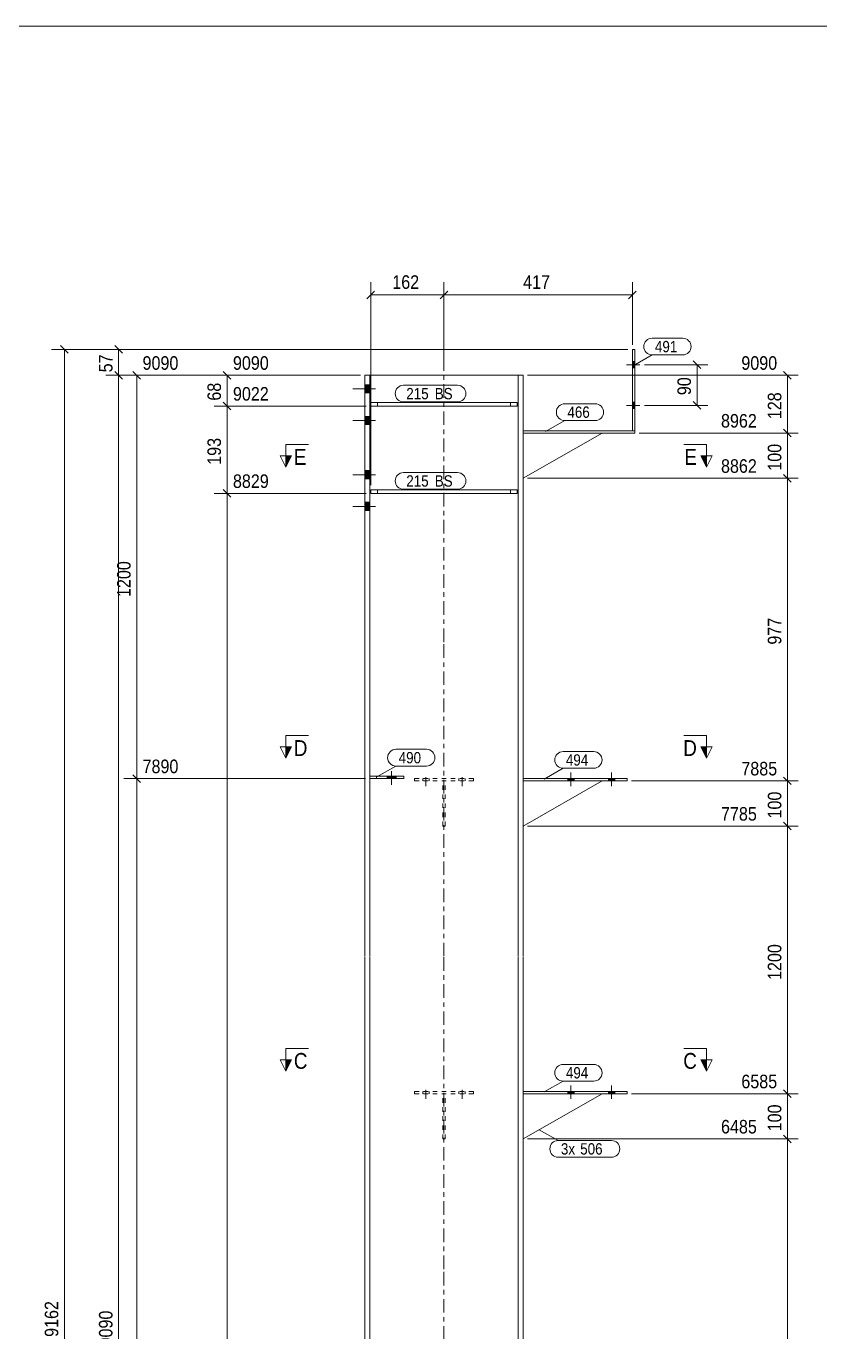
# Model space of a CAD drawing. Header units: millimetres. Extents: x 2 to 825, y 1 to 579.
# Drawn here: x 272.9 to 448.6, y 290.2 to 579 of the extents above; entities that cross this region are included whole.
import ezdxf

# ---------------------------------------------------------------- set-up
doc = ezdxf.new("R2010")
doc.units = ezdxf.units.MM
for name, pattern in [('XKITLINE00', [0]), ('XKITLINE01', [4, 1, -1, 1, -1]), ('XKITLINE02', [4, 2, -2]), ('XKITLINE03', [6, 3, -1, 1, -1])]:
    doc.linetypes.add(name, pattern=pattern)
for name, color, linetype, lineweight in [('Bolt', 3, 'Continuous', 0), ('Dimensions', 7, 'Continuous', 0), ('DrawingSheet', 5, 'Continuous', 0), ('Part', 2, 'Continuous', 0), ('PartMark', 7, 'Continuous', 0), ('Section', 6, 'Continuous', 0)]:
    doc.layers.add(name, color=color, linetype=linetype, lineweight=lineweight)
doc.styles.add('ARIAL', font='ARIAL.TTF')

# ---------------------------------------------------------------- blocks, each defined once
blk = doc.blocks.new('*A7')
at = {"layer": 'Bolt'}
for points in [[(349, 497.9), (347.9, 497.9), (347.9, 499.7), (349, 499.7)], [(349, 497.9), (347.9, 497.9), (347.9, 499.7), (349, 499.7)], [(349, 490.9), (347.9, 490.9), (347.9, 492.7), (349, 492.7)], [(349, 490.9), (347.9, 490.9), (347.9, 492.7), (349, 492.7)], [(349, 478.9), (347.9, 478.9), (347.9, 480.7), (349, 480.7)], [(349, 478.9), (347.9, 478.9), (347.9, 480.7), (349, 480.7)], [(349, 471.9), (347.9, 471.9), (347.9, 473.7), (349, 473.7)], [(349, 471.9), (347.9, 471.9), (347.9, 473.7), (349, 473.7)]]:
    blk.add_hatch(color=3, dxfattribs=at).paths.add_polyline_path(points, flags=17)
at = {"layer": 'Bolt', "color": 3, "linetype": 'XKITLINE00', "lineweight": 0}
for p, q in [((349, 499.7), (347.9, 499.7)), ((349, 499.7), (347.9, 499.7)), ((350.25, 498.8), (345.25, 498.8)), ((350.25, 498.8), (345.25, 498.8)), ((349, 497.9), (347.9, 497.9)), ((349, 497.9), (347.9, 497.9)), ((350.25, 491.8), (345.25, 491.8)), ((350.25, 491.8), (345.25, 491.8)), ((349, 492.7), (347.9, 492.7)), ((349, 492.7), (347.9, 492.7)), ((349, 490.9), (347.9, 490.9)), ((349, 490.9), (347.9, 490.9)), ((350.25, 479.8), (345.25, 479.8)), ((350.25, 479.8), (345.25, 479.8)), ((349, 480.7), (347.9, 480.7)), ((349, 480.7), (347.9, 480.7)), ((349, 478.9), (347.9, 478.9)), ((349, 478.9), (347.9, 478.9)), ((349, 473.7), (347.9, 473.7)), ((349, 473.7), (347.9, 473.7)), ((350.25, 472.8), (345.25, 472.8)), ((350.25, 472.8), (345.25, 472.8)), ((349, 471.9), (347.9, 471.9)), ((349, 471.9), (347.9, 471.9))]:
    blk.add_line(p, q, dxfattribs=at)
blk = doc.blocks.new('*A8')
at = {"layer": 'Bolt', "color": 3, "linetype": 'XKITLINE02', "lineweight": 0}
for p, q in [((361.4, 410.94), (361.4, 413.94)), ((361.4, 410.94), (361.4, 413.94)), ((369.4, 410.94), (369.4, 413.94)), ((369.4, 410.94), (369.4, 413.94)), ((360.7, 412.1), (360.7, 412.6)), ((360.7, 412.1), (360.7, 412.6)), ((362.1, 412.1), (362.1, 412.6)), ((362.1, 412.1), (362.1, 412.6)), ((368.7, 412.1), (368.7, 412.6)), ((368.7, 412.1), (368.7, 412.6)), ((370.1, 412.1), (370.1, 412.6)), ((370.1, 412.1), (370.1, 412.6))]:
    blk.add_line(p, q, dxfattribs=at)
blk = doc.blocks.new('*A9')
at = {"layer": 'Bolt', "color": 3, "linetype": 'XKITLINE02', "lineweight": 0}
for p, q in [((361.4, 341.76), (361.4, 344.76)), ((361.4, 341.76), (361.4, 344.76)), ((369.4, 341.76), (369.4, 344.76)), ((369.4, 341.76), (369.4, 344.76)), ((360.7, 342.92), (360.7, 343.42)), ((360.7, 342.92), (360.7, 343.42)), ((362.1, 342.92), (362.1, 343.42)), ((362.1, 342.92), (362.1, 343.42)), ((368.7, 342.92), (368.7, 343.42)), ((368.7, 342.92), (368.7, 343.42)), ((370.1, 342.92), (370.1, 343.42)), ((370.1, 342.92), (370.1, 343.42))]:
    blk.add_line(p, q, dxfattribs=at)
blk = doc.blocks.new('*A12')
at = {"layer": 'Bolt'}
for points in [[(407.1, 504.82), (407.6, 504.82), (407.6, 503.42), (407.1, 503.42)], [(407.1, 504.82), (407.6, 504.82), (407.6, 503.42), (407.1, 503.42)], [(407.1, 495.82), (407.6, 495.82), (407.6, 494.42), (407.1, 494.42)], [(407.1, 495.82), (407.6, 495.82), (407.6, 494.42), (407.1, 494.42)]]:
    blk.add_hatch(color=3, dxfattribs=at).paths.add_polyline_path(points, flags=17)
at = {"layer": 'Bolt', "color": 3, "linetype": 'XKITLINE00', "lineweight": 0}
for p, q in [((405.76, 504.12), (408.76, 504.12)), ((405.76, 504.12), (408.76, 504.12)), ((407.1, 504.82), (407.6, 504.82)), ((407.1, 504.82), (407.6, 504.82)), ((407.1, 503.42), (407.6, 503.42)), ((407.1, 503.42), (407.6, 503.42)), ((405.76, 495.12), (408.76, 495.12)), ((405.76, 495.12), (408.76, 495.12)), ((407.1, 495.82), (407.6, 495.82)), ((407.1, 495.82), (407.6, 495.82)), ((407.1, 494.42), (407.6, 494.42)), ((407.1, 494.42), (407.6, 494.42))]:
    blk.add_line(p, q, dxfattribs=at)
blk = doc.blocks.new('*A13')
at = {"layer": 'Bolt'}
blk.add_hatch(color=3, dxfattribs=at).paths.add_polyline_path([(352.82, 412.6), (352.82, 413.1), (354.78, 413.1), (354.78, 412.6)], flags=17)
at = {"layer": 'Bolt', "color": 3, "linetype": 'XKITLINE00', "lineweight": 0}
for p, q in [((352.82, 412.6), (352.82, 413.1)), ((353.8, 411.25), (353.8, 414.25)), ((354.78, 412.6), (354.78, 413.1))]:
    blk.add_line(p, q, dxfattribs=at)
blk = doc.blocks.new('*A14')
at = {"layer": 'Bolt'}
for points in [[(394.2, 412.6), (394.2, 412.1), (392.8, 412.1), (392.8, 412.6)], [(394.2, 412.6), (394.2, 412.1), (392.8, 412.1), (392.8, 412.6)], [(403.2, 412.6), (403.2, 412.1), (401.8, 412.1), (401.8, 412.6)], [(403.2, 412.6), (403.2, 412.1), (401.8, 412.1), (401.8, 412.6)]]:
    blk.add_hatch(color=3, dxfattribs=at).paths.add_polyline_path(points, flags=17)
at = {"layer": 'Bolt', "color": 3, "linetype": 'XKITLINE00', "lineweight": 0}
for p, q in [((393.5, 410.94), (393.5, 413.94)), ((393.5, 410.94), (393.5, 413.94)), ((402.5, 410.94), (402.5, 413.94)), ((402.5, 410.94), (402.5, 413.94)), ((392.8, 412.1), (392.8, 412.6)), ((392.8, 412.1), (392.8, 412.6)), ((394.2, 412.1), (394.2, 412.6)), ((394.2, 412.1), (394.2, 412.6)), ((401.8, 412.1), (401.8, 412.6)), ((401.8, 412.1), (401.8, 412.6)), ((403.2, 412.1), (403.2, 412.6)), ((403.2, 412.1), (403.2, 412.6))]:
    blk.add_line(p, q, dxfattribs=at)
blk = doc.blocks.new('*A15')
at = {"layer": 'Bolt'}
for points in [[(394.2, 343.42), (394.2, 342.92), (392.8, 342.92), (392.8, 343.42)], [(394.2, 343.42), (394.2, 342.92), (392.8, 342.92), (392.8, 343.42)], [(403.2, 343.42), (403.2, 342.92), (401.8, 342.92), (401.8, 343.42)], [(403.2, 343.42), (403.2, 342.92), (401.8, 342.92), (401.8, 343.42)]]:
    blk.add_hatch(color=3, dxfattribs=at).paths.add_polyline_path(points, flags=17)
at = {"layer": 'Bolt', "color": 3, "linetype": 'XKITLINE00', "lineweight": 0}
for p, q in [((393.5, 341.76), (393.5, 344.76)), ((393.5, 341.76), (393.5, 344.76)), ((402.5, 341.76), (402.5, 344.76)), ((402.5, 341.76), (402.5, 344.76)), ((392.8, 342.92), (392.8, 343.42)), ((392.8, 342.92), (392.8, 343.42)), ((394.2, 342.92), (394.2, 343.42)), ((394.2, 342.92), (394.2, 343.42)), ((401.8, 342.92), (401.8, 343.42)), ((401.8, 342.92), (401.8, 343.42)), ((403.2, 342.92), (403.2, 343.42)), ((403.2, 342.92), (403.2, 343.42))]:
    blk.add_line(p, q, dxfattribs=at)
blk = doc.blocks.new('*A18')
at = {"layer": 'Part', "color": 7, "linetype": 'XKITLINE03', "lineweight": 0}
for p, q in [((365.4, 442.8), (365.4, 511.8)), ((365.4, 373.3), (365.4, 442.7)), ((365.4, 304.12), (365.4, 373.2)), ((365.4, 180.51), (365.4, 304.02))]:
    blk.add_line(p, q, dxfattribs=at)
at = {"layer": 'Part', "color": 2, "linetype": 'XKITLINE00', "lineweight": 0}
for p, q in [((347.9, 501.8), (347.9, 442.8)), ((382.9, 501.8), (347.9, 501.8)), ((349, 501.8), (349, 442.8)), ((381.8, 501.8), (381.8, 442.8)), ((382.9, 442.8), (382.9, 501.8)), ((347.9, 442.7), (347.9, 373.3)), ((349, 442.7), (349, 373.3)), ((381.8, 442.7), (381.8, 373.3)), ((382.9, 373.3), (382.9, 442.7)), ((347.9, 373.2), (347.9, 304.12)), ((349, 373.2), (349, 304.12)), ((381.8, 373.2), (381.8, 304.12)), ((382.9, 304.12), (382.9, 373.2)), ((347.9, 304.02), (347.9, 180.51)), ((349, 304.02), (349, 180.51)), ((381.8, 304.02), (381.8, 180.51)), ((382.9, 180.51), (382.9, 304.02))]:
    blk.add_line(p, q, dxfattribs=at)
blk = doc.blocks.new('*A19')
at = {"layer": 'Part', "color": 7, "linetype": 'XKITLINE01', "lineweight": 0}
for p, q in [((365.65, 412.1), (365.15, 412.1)), ((365.15, 402.1), (365.15, 412.1)), ((365.15, 412.1), (365.65, 412.1)), ((365.65, 402.1), (365.65, 412.1)), ((365.65, 402.1), (365.15, 402.1))]:
    blk.add_line(p, q, dxfattribs=at)
blk = doc.blocks.new('*A20')
at = {"layer": 'Part', "color": 7, "linetype": 'XKITLINE01', "lineweight": 0}
for p, q in [((371.9, 412.6), (358.9, 412.6)), ((358.9, 412.1), (358.9, 412.6)), ((371.9, 412.1), (358.9, 412.1)), ((371.9, 412.1), (371.9, 412.6))]:
    blk.add_line(p, q, dxfattribs=at)
blk = doc.blocks.new('*A21')
at = {"layer": 'Part', "color": 7, "linetype": 'XKITLINE01', "lineweight": 0}
for p, q in [((365.65, 342.92), (365.15, 342.92)), ((365.15, 332.92), (365.15, 342.92)), ((365.15, 342.92), (365.65, 342.92)), ((365.65, 332.92), (365.65, 342.92)), ((365.65, 332.92), (365.15, 332.92))]:
    blk.add_line(p, q, dxfattribs=at)
blk = doc.blocks.new('*A22')
at = {"layer": 'Part', "color": 7, "linetype": 'XKITLINE01', "lineweight": 0}
for p, q in [((371.9, 343.42), (358.9, 343.42)), ((358.9, 342.92), (358.9, 343.42)), ((371.9, 342.92), (358.9, 342.92)), ((371.9, 342.92), (371.9, 343.42))]:
    blk.add_line(p, q, dxfattribs=at)
blk = doc.blocks.new('*A27')
at = {"layer": 'Part', "color": 2, "linetype": 'XKITLINE00', "lineweight": 0}
blk.add_line((382.9, 479.02), (400.4, 489.02), dxfattribs=at)
at = {"layer": 'Part', "color": 7, "linetype": 'XKITLINE01', "lineweight": 0}
for p, q in [((382.9, 489.02), (382.9, 479.02)), ((400.4, 489.02), (382.9, 489.02))]:
    blk.add_line(p, q, dxfattribs=at)
blk = doc.blocks.new('*A28')
at = {"layer": 'Part', "color": 2, "linetype": 'XKITLINE00', "lineweight": 0}
for p, q in [((407.6, 489.52), (382.9, 489.52)), ((382.9, 489.02), (407.6, 489.02)), ((407.6, 489.02), (407.6, 489.52))]:
    blk.add_line(p, q, dxfattribs=at)
at = {"layer": 'Part', "color": 7, "linetype": 'XKITLINE01', "lineweight": 0}
blk.add_line((382.9, 489.52), (382.9, 489.02), dxfattribs=at)
blk = doc.blocks.new('*A29')
at = {"layer": 'Part', "color": 2, "linetype": 'XKITLINE00', "lineweight": 0}
for p, q in [((407.6, 507.52), (407.1, 507.52)), ((407.1, 507.52), (407.1, 489.52)), ((407.6, 489.52), (407.6, 507.52)), ((407.1, 489.52), (407.6, 489.52))]:
    blk.add_line(p, q, dxfattribs=at)
blk = doc.blocks.new('*A30')
at = {"layer": 'Part', "color": 2, "linetype": 'XKITLINE00', "lineweight": 0}
blk.add_line((382.9, 332.92), (400.4, 342.92), dxfattribs=at)
at = {"layer": 'Part', "color": 7, "linetype": 'XKITLINE01', "lineweight": 0}
for p, q in [((382.9, 342.92), (382.9, 332.92)), ((400.4, 342.92), (382.9, 342.92))]:
    blk.add_line(p, q, dxfattribs=at)
blk = doc.blocks.new('*A31')
at = {"layer": 'Part', "color": 2, "linetype": 'XKITLINE00', "lineweight": 0}
for p, q in [((349, 413.1), (356.5, 413.1)), ((356.5, 413.1), (356.5, 412.6)), ((356.5, 412.6), (349, 412.6))]:
    blk.add_line(p, q, dxfattribs=at)
at = {"layer": 'Part', "color": 7, "linetype": 'XKITLINE01', "lineweight": 0}
for p, q in [((349, 412.6), (349, 413.1)), ((350.5, 412.6), (350.5, 413.1))]:
    blk.add_line(p, q, dxfattribs=at)
blk = doc.blocks.new('*A32')
at = {"layer": 'Part', "color": 2, "linetype": 'XKITLINE00', "lineweight": 0}
blk.add_line((382.9, 402.1), (400.4, 412.1), dxfattribs=at)
at = {"layer": 'Part', "color": 7, "linetype": 'XKITLINE01', "lineweight": 0}
for p, q in [((382.9, 412.1), (382.9, 402.1)), ((400.4, 412.1), (382.9, 412.1))]:
    blk.add_line(p, q, dxfattribs=at)
blk = doc.blocks.new('*A33')
at = {"layer": 'Part', "color": 2, "linetype": 'XKITLINE00', "lineweight": 0}
for p, q in [((405.9, 412.6), (382.9, 412.6)), ((382.9, 412.1), (405.9, 412.1)), ((405.9, 412.1), (405.9, 412.6))]:
    blk.add_line(p, q, dxfattribs=at)
at = {"layer": 'Part', "color": 7, "linetype": 'XKITLINE01', "lineweight": 0}
blk.add_line((382.9, 412.6), (382.9, 412.1), dxfattribs=at)
blk = doc.blocks.new('*A34')
at = {"layer": 'Part', "color": 2, "linetype": 'XKITLINE00', "lineweight": 0}
for p, q in [((405.9, 343.42), (382.9, 343.42)), ((382.9, 342.92), (405.9, 342.92)), ((405.9, 342.92), (405.9, 343.42))]:
    blk.add_line(p, q, dxfattribs=at)
at = {"layer": 'Part', "color": 7, "linetype": 'XKITLINE01', "lineweight": 0}
blk.add_line((382.9, 343.42), (382.9, 342.92), dxfattribs=at)
blk = doc.blocks.new('*A35')
at = {"layer": 'Part', "color": 2, "linetype": 'XKITLINE00', "lineweight": 0}
for p, q in [((349.2, 475.67), (349.2, 476.47)), ((349.2, 476.47), (381.6, 476.47)), ((381.6, 476.47), (381.6, 475.67)), ((381.6, 475.67), (349.2, 475.67))]:
    blk.add_line(p, q, dxfattribs=at)
at = {"layer": 'Part', "color": 7, "linetype": 'XKITLINE01', "lineweight": 0}
for p, q in [((350.7, 475.67), (350.7, 476.47)), ((380.1, 475.67), (380.1, 476.47))]:
    blk.add_line(p, q, dxfattribs=at)
blk = doc.blocks.new('*A36')
at = {"layer": 'Part', "color": 2, "linetype": 'XKITLINE00', "lineweight": 0}
for p, q in [((349.2, 494.98), (349.2, 495.78)), ((349.2, 495.78), (381.6, 495.78)), ((381.6, 494.98), (349.2, 494.98)), ((381.6, 495.78), (381.6, 494.98))]:
    blk.add_line(p, q, dxfattribs=at)
at = {"layer": 'Part', "color": 7, "linetype": 'XKITLINE01', "lineweight": 0}
for p, q in [((350.7, 494.98), (350.7, 495.78)), ((380.1, 494.98), (380.1, 495.78))]:
    blk.add_line(p, q, dxfattribs=at)
blk = doc.blocks.new('*A37')
at = {"layer": 'Part', "color": 7, "linetype": 'XKITLINE01', "lineweight": 0}
for p, q in [((381.6, 476.47), (349.2, 476.47)), ((349.2, 475.67), (349.2, 476.47)), ((350.7, 475.67), (350.7, 476.47)), ((380.1, 475.67), (380.1, 476.47)), ((381.6, 475.67), (381.6, 476.47)), ((349.2, 475.67), (381.6, 475.67))]:
    blk.add_line(p, q, dxfattribs=at)
blk = doc.blocks.new('*A38')
at = {"layer": 'Part', "color": 7, "linetype": 'XKITLINE01', "lineweight": 0}
for p, q in [((381.6, 495.78), (349.2, 495.78)), ((349.2, 494.98), (349.2, 495.78)), ((349.2, 494.98), (381.6, 494.98)), ((350.7, 494.98), (350.7, 495.78)), ((380.1, 494.98), (380.1, 495.78)), ((381.6, 494.98), (381.6, 495.78))]:
    blk.add_line(p, q, dxfattribs=at)
blk = doc.blocks.new('*A106')
at = {"layer": 'DrawingSheet', "color": 5, "linetype": 'XKITLINE00', "lineweight": 0}
blk.add_line((825, 579), (5, 579), dxfattribs=at)
blk = doc.blocks.new('*A114')
at = {"layer": 'Dimensions', "color": 7, "linetype": 'XKITLINE00', "lineweight": 0}
for p, q in [((280.55, 508.37), (282.25, 506.67)), ((406.1, 507.52), (278.55, 507.52)), ((281.4, 79.63), (281.4, 507.52))]:
    blk.add_line(p, q, dxfattribs=at)
at = {"layer": 'Dimensions', "color": 3}
blk.add_point((281.4, 507.52), dxfattribs=at)
at = {"layer": 'Dimensions', "color": 3, "style": 'ARIAL', "width": 0.85}
blk.add_text('9162', height=3, rotation=90.0002, dxfattribs=at).set_placement((280.05, 289.13))
blk = doc.blocks.new('*A118')
at = {"layer": 'PartMark', "color": 7, "linetype": 'XKITLINE00', "lineweight": 0}
for p, q in [((411.47, 509.98), (418.23, 509.98)), ((407.23, 503.89), (411.47, 506.28)), ((411.47, 506.28), (418.23, 506.28))]:
    blk.add_line(p, q, dxfattribs=at)
for centre, start, end in [((411.47, 508.13), 90, 270), ((418.23, 508.13), 270, 90)]:
    blk.add_arc(centre, 1.85, start, end, dxfattribs=at)
at = {"layer": 'PartMark', "color": 3, "style": 'ARIAL', "width": 0.85}
blk.add_text('491', height=2.5, dxfattribs=at).set_placement((412.07, 506.88))
blk = doc.blocks.new('*A119')
at = {"layer": 'PartMark', "color": 7, "linetype": 'XKITLINE00', "lineweight": 0}
for p, q in [((392.11, 495.48), (398.87, 495.48)), ((387.87, 489.39), (392.11, 491.78)), ((392.11, 491.78), (398.87, 491.78))]:
    blk.add_line(p, q, dxfattribs=at)
for centre, start, end in [((392.11, 493.63), 90, 270), ((398.87, 493.63), 270, 90)]:
    blk.add_arc(centre, 1.85, start, end, dxfattribs=at)
at = {"layer": 'PartMark', "color": 3, "style": 'ARIAL', "width": 0.85}
blk.add_text('466', height=2.5, dxfattribs=at).set_placement((392.71, 492.38))
blk = doc.blocks.new('*A121')
at = {"layer": 'PartMark', "color": 7, "linetype": 'XKITLINE00', "lineweight": 0}
for p, q in [((386.43, 334.95), (390.67, 332.56)), ((390.67, 332.56), (402.46, 332.56)), ((390.67, 328.86), (402.46, 328.86))]:
    blk.add_line(p, q, dxfattribs=at)
for centre, start, end in [((390.67, 330.71), 90, 270), ((402.46, 330.71), 270, 90)]:
    blk.add_arc(centre, 1.85, start, end, dxfattribs=at)
at = {"layer": 'PartMark', "color": 3, "style": 'ARIAL', "width": 0.85}
for s, p in [('3x', (391.27, 329.46)), ('506', (395.54, 329.46))]:
    blk.add_text(s, height=2.5, dxfattribs=at).set_placement(p)
blk = doc.blocks.new('*A124')
at = {"layer": 'PartMark', "color": 7, "linetype": 'XKITLINE00', "lineweight": 0}
for p, q in [((356.45, 499.58), (368.41, 499.58)), ((356.45, 495.88), (368.41, 495.88))]:
    blk.add_line(p, q, dxfattribs=at)
for centre, start, end in [((356.45, 497.73), 90, 270), ((368.41, 497.73), 270, 90)]:
    blk.add_arc(centre, 1.85, start, end, dxfattribs=at)
at = {"layer": 'PartMark', "color": 3, "style": 'ARIAL', "width": 0.85}
for s, p in [('215', (357.05, 496.48)), ('BS', (363.36, 496.48))]:
    blk.add_text(s, height=2.5, dxfattribs=at).set_placement(p)
blk = doc.blocks.new('*A125')
at = {"layer": 'PartMark', "color": 7, "linetype": 'XKITLINE00', "lineweight": 0}
for p, q in [((356.45, 480.27), (368.41, 480.27)), ((356.45, 476.57), (368.41, 476.57))]:
    blk.add_line(p, q, dxfattribs=at)
for centre, start, end in [((356.45, 478.42), 90, 270), ((368.41, 478.42), 270, 90)]:
    blk.add_arc(centre, 1.85, start, end, dxfattribs=at)
at = {"layer": 'PartMark', "color": 3, "style": 'ARIAL', "width": 0.85}
for s, p in [('215', (357.05, 477.17)), ('BS', (363.36, 477.17))]:
    blk.add_text(s, height=2.5, dxfattribs=at).set_placement(p)
blk = doc.blocks.new('*A126')
at = {"layer": 'Section'}
for points in [[(331.68, 350.42), (330.43, 347.92), (330.43, 350.42)], [(423.47, 350.42), (423.47, 347.92), (422.22, 350.42)]]:
    blk.add_hatch(color=3, dxfattribs=at).paths.add_polyline_path(points, flags=17)
at = {"layer": 'Section', "color": 1, "linetype": 'XKITLINE00', "lineweight": 0}
for p, q in [((330.43, 352.92), (335.43, 352.92)), ((330.43, 352.92), (330.43, 347.92)), ((423.47, 352.92), (418.47, 352.92)), ((423.47, 352.92), (423.47, 347.92))]:
    blk.add_line(p, q, dxfattribs=at)
at = {"layer": 'Section', "color": 3, "linetype": 'XKITLINE00', "lineweight": 0}
for p, q in [((330.43, 347.92), (329.18, 350.42)), ((331.68, 350.42), (329.18, 350.42)), ((330.43, 347.92), (331.68, 350.42)), ((422.22, 350.42), (424.72, 350.42)), ((423.47, 347.92), (422.22, 350.42)), ((424.72, 350.42), (423.47, 347.92))]:
    blk.add_line(p, q, dxfattribs=at)
at = {"layer": 'Section', "color": 7, "style": 'ARIAL', "width": 0.85}
for p in [(332.18, 348.42), (418.35, 348.42)]:
    blk.add_text('C', height=3.5, dxfattribs=at).set_placement(p)
blk = doc.blocks.new('*A128')
at = {"layer": 'Section'}
for points in [[(331.68, 419.6), (330.43, 417.1), (330.43, 419.6)], [(423.47, 419.6), (423.47, 417.1), (422.22, 419.6)]]:
    blk.add_hatch(color=3, dxfattribs=at).paths.add_polyline_path(points, flags=17)
at = {"layer": 'Section', "color": 1, "linetype": 'XKITLINE00', "lineweight": 0}
for p, q in [((330.43, 422.1), (335.43, 422.1)), ((330.43, 422.1), (330.43, 417.1)), ((423.47, 422.1), (418.47, 422.1)), ((423.47, 422.1), (423.47, 417.1))]:
    blk.add_line(p, q, dxfattribs=at)
at = {"layer": 'Section', "color": 3, "linetype": 'XKITLINE00', "lineweight": 0}
for p, q in [((330.43, 417.1), (329.18, 419.6)), ((331.68, 419.6), (329.18, 419.6)), ((330.43, 417.1), (331.68, 419.6)), ((422.22, 419.6), (424.72, 419.6)), ((423.47, 417.1), (422.22, 419.6)), ((424.72, 419.6), (423.47, 417.1))]:
    blk.add_line(p, q, dxfattribs=at)
at = {"layer": 'Section', "color": 7, "style": 'ARIAL', "width": 0.85}
for p in [(332.18, 417.6), (418.35, 417.6)]:
    blk.add_text('D', height=3.5, dxfattribs=at).set_placement(p)
blk = doc.blocks.new('*A129')
at = {"layer": 'Section'}
for points in [[(331.68, 483.97), (330.43, 481.47), (330.43, 483.97)], [(423.47, 483.97), (423.47, 481.47), (422.22, 483.97)]]:
    blk.add_hatch(color=3, dxfattribs=at).paths.add_polyline_path(points, flags=17)
at = {"layer": 'Section', "color": 1, "linetype": 'XKITLINE00', "lineweight": 0}
for p, q in [((330.43, 486.47), (335.43, 486.47)), ((330.43, 486.47), (330.43, 481.47)), ((423.47, 486.47), (418.47, 486.47)), ((423.47, 486.47), (423.47, 481.47))]:
    blk.add_line(p, q, dxfattribs=at)
at = {"layer": 'Section', "color": 3, "linetype": 'XKITLINE00', "lineweight": 0}
for p, q in [((330.43, 481.47), (329.18, 483.97)), ((331.68, 483.97), (329.18, 483.97)), ((330.43, 481.47), (331.68, 483.97)), ((422.22, 483.97), (424.72, 483.97)), ((423.47, 481.47), (422.22, 483.97)), ((424.72, 483.97), (423.47, 481.47))]:
    blk.add_line(p, q, dxfattribs=at)
at = {"layer": 'Section', "color": 7, "style": 'ARIAL', "width": 0.85}
for p in [(332.18, 481.97), (418.6, 481.97)]:
    blk.add_text('E', height=3.5, dxfattribs=at).set_placement(p)
blk = doc.blocks.new('*A132')
at = {"layer": 'Dimensions', "color": 7, "linetype": 'XKITLINE00', "lineweight": 0}
for p, q in [((292.55, 502.65), (294.25, 500.96)), ((346.9, 501.8), (290.55, 501.8)), ((293.4, 81.13), (293.4, 501.8))]:
    blk.add_line(p, q, dxfattribs=at)
at = {"layer": 'Dimensions', "color": 3}
blk.add_point((293.4, 501.8), dxfattribs=at)
at = {"layer": 'Dimensions', "color": 3, "style": 'ARIAL', "width": 0.85}
blk.add_text('9090', height=3, rotation=90.0002, dxfattribs=at).set_placement((292.05, 287.02))
blk = doc.blocks.new('*A133')
at = {"layer": 'Dimensions', "color": 7, "linetype": 'XKITLINE00', "lineweight": 0}
for p, q in [((292.55, 508.37), (294.25, 506.67)), ((406.1, 507.52), (290.55, 507.52)), ((293.4, 501.8), (293.4, 507.52)), ((292.55, 502.65), (294.25, 500.96)), ((346.9, 501.8), (290.55, 501.8))]:
    blk.add_line(p, q, dxfattribs=at)
at = {"layer": 'Dimensions', "color": 3}
for p in [(293.4, 507.52), (293.4, 501.8)]:
    blk.add_point(p, dxfattribs=at)
at = {"layer": 'Dimensions', "color": 3, "style": 'ARIAL', "width": 0.85}
blk.add_text('57', height=3, rotation=90.0002, dxfattribs=at).set_placement((292.05, 502.44))
blk = doc.blocks.new('*A134')
at = {"layer": 'Dimensions', "color": 7, "linetype": 'XKITLINE00', "lineweight": 0}
for p, q in [((296.55, 413.45), (298.25, 411.76)), ((348, 412.6), (294.55, 412.6)), ((297.4, 81.13), (297.4, 412.6))]:
    blk.add_line(p, q, dxfattribs=at)
at = {"layer": 'Dimensions', "color": 3}
blk.add_point((297.4, 412.6), dxfattribs=at)
at = {"layer": 'Dimensions', "color": 3, "style": 'ARIAL', "width": 0.85}
blk.add_text('7890', height=3, dxfattribs=at).set_placement((298.7, 413.8))
blk = doc.blocks.new('*A135')
at = {"layer": 'Dimensions', "color": 7, "linetype": 'XKITLINE00', "lineweight": 0}
for p, q in [((296.55, 502.65), (298.25, 500.96)), ((346.9, 501.8), (294.55, 501.8)), ((297.4, 412.6), (297.4, 501.8)), ((296.55, 413.45), (298.25, 411.76)), ((348, 412.6), (294.55, 412.6))]:
    blk.add_line(p, q, dxfattribs=at)
at = {"layer": 'Dimensions', "color": 3}
for p in [(297.4, 501.8), (297.4, 412.6)]:
    blk.add_point(p, dxfattribs=at)
at = {"layer": 'Dimensions', "color": 3, "style": 'ARIAL', "width": 0.85}
blk.add_text('9090', height=3, dxfattribs=at).set_placement((298.7, 503))
blk.add_text('1200', height=3, rotation=90.0002, dxfattribs=at).set_placement((296.05, 452.75))
blk = doc.blocks.new('*A136')
at = {"layer": 'Dimensions', "color": 7, "linetype": 'XKITLINE00', "lineweight": 0}
for p, q in [((316.55, 476.52), (318.25, 474.82)), ((348.2, 475.67), (314.55, 475.67)), ((317.4, 81.13), (317.4, 475.67))]:
    blk.add_line(p, q, dxfattribs=at)
at = {"layer": 'Dimensions', "color": 3}
blk.add_point((317.4, 475.67), dxfattribs=at)
at = {"layer": 'Dimensions', "color": 3, "style": 'ARIAL', "width": 0.85}
blk.add_text('8829', height=3, dxfattribs=at).set_placement((318.7, 476.87))
blk = doc.blocks.new('*A137')
at = {"layer": 'Dimensions', "color": 7, "linetype": 'XKITLINE00', "lineweight": 0}
for p, q in [((348.2, 494.98), (314.55, 494.98)), ((316.55, 495.83), (318.25, 494.14)), ((317.4, 475.67), (317.4, 494.98)), ((316.55, 476.52), (318.25, 474.82)), ((348.2, 475.67), (314.55, 475.67))]:
    blk.add_line(p, q, dxfattribs=at)
at = {"layer": 'Dimensions', "color": 3}
for p in [(317.4, 494.98), (317.4, 475.67)]:
    blk.add_point(p, dxfattribs=at)
at = {"layer": 'Dimensions', "color": 3, "style": 'ARIAL', "width": 0.85}
blk.add_text('9022', height=3, dxfattribs=at).set_placement((318.7, 496.18))
blk.add_text('193', height=3, rotation=90.0002, dxfattribs=at).set_placement((316.05, 481.99))
blk = doc.blocks.new('*A138')
at = {"layer": 'Dimensions', "color": 7, "linetype": 'XKITLINE00', "lineweight": 0}
for p, q in [((316.55, 502.65), (318.25, 500.96)), ((346.9, 501.8), (314.55, 501.8)), ((317.4, 494.98), (317.4, 501.8)), ((348.2, 494.98), (314.55, 494.98)), ((316.55, 495.83), (318.25, 494.14))]:
    blk.add_line(p, q, dxfattribs=at)
at = {"layer": 'Dimensions', "color": 3}
for p in [(317.4, 501.8), (317.4, 494.98)]:
    blk.add_point(p, dxfattribs=at)
at = {"layer": 'Dimensions', "color": 3, "style": 'ARIAL', "width": 0.85}
blk.add_text('9090', height=3, dxfattribs=at).set_placement((318.7, 503))
blk.add_text('68', height=3, rotation=90.0002, dxfattribs=at).set_placement((316.05, 496.17))
blk = doc.blocks.new('*A139')
at = {"layer": 'Dimensions', "color": 7, "linetype": 'XKITLINE00', "lineweight": 0}
for p, q in [((383.9, 332.92), (443.8, 332.92)), ((440.55, 333.77), (442.25, 332.08)), ((441.4, 81.13), (441.4, 332.92)), ((441.4, 88.36), (441.4, 81.13)), ((383.9, 81.13), (443.8, 81.13)), ((383.9, 81.13), (443.8, 81.13)), ((440.55, 81.98), (442.25, 80.28)), ((440.9, 83.63), (441.4, 81.13)), ((441.9, 83.63), (441.4, 81.13))]:
    blk.add_line(p, q, dxfattribs=at)
at = {"layer": 'Dimensions', "color": 3}
for p in [(441.4, 332.92), (441.4, 81.13)]:
    blk.add_point(p, dxfattribs=at)
at = {"layer": 'Dimensions', "color": 7}
blk.add_point((441.4, 81.13), dxfattribs=at)
at = {"layer": 'Dimensions', "color": 3, "style": 'ARIAL', "width": 0.85}
blk.add_text('6485', height=3, dxfattribs=at).set_placement((426.7, 334.12))
for s, p in [('6485', (440.05, 202.58)), ('RD', (440.2, 82.58))]:
    blk.add_text(s, height=3, rotation=90.0002, dxfattribs=at).set_placement(p)
blk = doc.blocks.new('*A140')
at = {"layer": 'Dimensions', "color": 7, "linetype": 'XKITLINE00', "lineweight": 0}
for p, q in [((440.55, 343.77), (442.25, 342.08)), ((406.9, 342.92), (443.8, 342.92)), ((441.4, 332.92), (441.4, 342.92)), ((383.9, 332.92), (443.8, 332.92)), ((440.55, 333.77), (442.25, 332.08))]:
    blk.add_line(p, q, dxfattribs=at)
at = {"layer": 'Dimensions', "color": 3}
for p in [(441.4, 342.92), (441.4, 332.92)]:
    blk.add_point(p, dxfattribs=at)
at = {"layer": 'Dimensions', "color": 3, "style": 'ARIAL', "width": 0.85}
blk.add_text('6585', height=3, dxfattribs=at).set_placement((431.2, 344.12))
blk.add_text('100', height=3, rotation=90.0002, dxfattribs=at).set_placement((440.05, 334.59))
blk = doc.blocks.new('*A141')
at = {"layer": 'Dimensions', "color": 7, "linetype": 'XKITLINE00', "lineweight": 0}
for p, q in [((383.9, 402.1), (443.8, 402.1)), ((440.55, 402.95), (442.25, 401.26)), ((441.4, 342.92), (441.4, 402.1)), ((440.55, 343.77), (442.25, 342.08)), ((406.9, 342.92), (443.8, 342.92))]:
    blk.add_line(p, q, dxfattribs=at)
at = {"layer": 'Dimensions', "color": 3}
for p in [(441.4, 402.1), (441.4, 342.92)]:
    blk.add_point(p, dxfattribs=at)
at = {"layer": 'Dimensions', "color": 3, "style": 'ARIAL', "width": 0.85}
blk.add_text('7785', height=3, dxfattribs=at).set_placement((426.7, 403.3))
blk.add_text('1200', height=3, rotation=90.0002, dxfattribs=at).set_placement((440.05, 368.06))
blk = doc.blocks.new('*A142')
at = {"layer": 'Dimensions', "color": 7, "linetype": 'XKITLINE00', "lineweight": 0}
for p, q in [((440.55, 412.95), (442.25, 411.26)), ((406.9, 412.1), (443.8, 412.1)), ((441.4, 402.1), (441.4, 412.1)), ((383.9, 402.1), (443.8, 402.1)), ((440.55, 402.95), (442.25, 401.26))]:
    blk.add_line(p, q, dxfattribs=at)
at = {"layer": 'Dimensions', "color": 3}
for p in [(441.4, 412.1), (441.4, 402.1)]:
    blk.add_point(p, dxfattribs=at)
at = {"layer": 'Dimensions', "color": 3, "style": 'ARIAL', "width": 0.85}
blk.add_text('7885', height=3, dxfattribs=at).set_placement((431.2, 413.3))
blk.add_text('100', height=3, rotation=90.0002, dxfattribs=at).set_placement((440.05, 403.77))
blk = doc.blocks.new('*A143')
at = {"layer": 'Dimensions', "color": 7, "linetype": 'XKITLINE00', "lineweight": 0}
for p, q in [((440.55, 479.87), (442.25, 478.17)), ((383.9, 479.02), (443.8, 479.02)), ((441.4, 412.1), (441.4, 479.02)), ((440.55, 412.95), (442.25, 411.26)), ((406.9, 412.1), (443.8, 412.1))]:
    blk.add_line(p, q, dxfattribs=at)
at = {"layer": 'Dimensions', "color": 3}
for p in [(441.4, 479.02), (441.4, 412.1)]:
    blk.add_point(p, dxfattribs=at)
at = {"layer": 'Dimensions', "color": 3, "style": 'ARIAL', "width": 0.85}
blk.add_text('8862', height=3, dxfattribs=at).set_placement((426.7, 480.22))
blk.add_text('977', height=3, rotation=90.0002, dxfattribs=at).set_placement((440.05, 442.22))
blk = doc.blocks.new('*A144')
at = {"layer": 'Dimensions', "color": 7, "linetype": 'XKITLINE00', "lineweight": 0}
for p, q in [((408.6, 489.02), (443.8, 489.02)), ((440.55, 489.87), (442.25, 488.17)), ((441.4, 479.02), (441.4, 489.02)), ((440.55, 479.87), (442.25, 478.17)), ((383.9, 479.02), (443.8, 479.02))]:
    blk.add_line(p, q, dxfattribs=at)
at = {"layer": 'Dimensions', "color": 3}
for p in [(441.4, 489.02), (441.4, 479.02)]:
    blk.add_point(p, dxfattribs=at)
at = {"layer": 'Dimensions', "color": 3, "style": 'ARIAL', "width": 0.85}
blk.add_text('8962', height=3, dxfattribs=at).set_placement((426.7, 490.22))
blk.add_text('100', height=3, rotation=90.0002, dxfattribs=at).set_placement((440.05, 480.68))
blk = doc.blocks.new('*A145')
at = {"layer": 'Dimensions', "color": 7, "linetype": 'XKITLINE00', "lineweight": 0}
for p, q in [((440.55, 502.65), (442.25, 500.96)), ((383.9, 501.8), (443.8, 501.8)), ((441.4, 489.02), (441.4, 501.8)), ((408.6, 489.02), (443.8, 489.02)), ((440.55, 489.87), (442.25, 488.17))]:
    blk.add_line(p, q, dxfattribs=at)
at = {"layer": 'Dimensions', "color": 3}
for p in [(441.4, 501.8), (441.4, 489.02)]:
    blk.add_point(p, dxfattribs=at)
at = {"layer": 'Dimensions', "color": 3, "style": 'ARIAL', "width": 0.85}
blk.add_text('9090', height=3, dxfattribs=at).set_placement((431.2, 503))
blk.add_text('128', height=3, rotation=90.0002, dxfattribs=at).set_placement((440.05, 492.07))
blk = doc.blocks.new('*A146')
at = {"layer": 'Dimensions', "color": 7, "linetype": 'XKITLINE00', "lineweight": 0}
for p, q in [((409.76, 504.12), (423.8, 504.12)), ((420.55, 504.97), (422.25, 503.27)), ((421.4, 495.12), (421.4, 504.12)), ((409.76, 495.12), (423.8, 495.12)), ((420.55, 495.97), (422.25, 494.27))]:
    blk.add_line(p, q, dxfattribs=at)
at = {"layer": 'Dimensions', "color": 3}
for p in [(421.4, 504.12), (421.4, 495.12)]:
    blk.add_point(p, dxfattribs=at)
at = {"layer": 'Dimensions', "color": 3, "style": 'ARIAL', "width": 0.85}
blk.add_text('90', height=3, rotation=90.0002, dxfattribs=at).set_placement((420.05, 497.39))
blk = doc.blocks.new('*A147')
at = {"layer": 'Dimensions', "color": 7, "linetype": 'XKITLINE00', "lineweight": 0}
for p, q in [((350.05, 520.4), (348.35, 518.7)), ((349.2, 477.47), (349.2, 522.4)), ((366.25, 520.4), (364.55, 518.7)), ((365.4, 502.8), (365.4, 522.4)), ((349.2, 519.55), (365.4, 519.55))]:
    blk.add_line(p, q, dxfattribs=at)
at = {"layer": 'Dimensions', "color": 3}
for p in [(349.2, 519.55), (365.4, 519.55)]:
    blk.add_point(p, dxfattribs=at)
at = {"layer": 'Dimensions', "color": 3, "style": 'ARIAL', "width": 0.85}
blk.add_text('162', height=3, dxfattribs=at).set_placement((353.96, 520.9))
blk = doc.blocks.new('*A148')
at = {"layer": 'Dimensions', "color": 7, "linetype": 'XKITLINE00', "lineweight": 0}
for p, q in [((366.25, 520.4), (364.55, 518.7)), ((365.4, 502.8), (365.4, 522.4)), ((407.95, 520.4), (406.25, 518.7)), ((407.1, 508.52), (407.1, 522.4)), ((365.4, 519.55), (407.1, 519.55))]:
    blk.add_line(p, q, dxfattribs=at)
at = {"layer": 'Dimensions', "color": 3}
for p in [(365.4, 519.55), (407.1, 519.55)]:
    blk.add_point(p, dxfattribs=at)
at = {"layer": 'Dimensions', "color": 3, "style": 'ARIAL', "width": 0.85}
blk.add_text('417', height=3, dxfattribs=at).set_placement((382.91, 520.9))
blk = doc.blocks.new('*A152')
at = {"layer": 'PartMark', "color": 7, "linetype": 'XKITLINE00', "lineweight": 0}
for p, q in [((391.77, 349.39), (398.53, 349.39)), ((387.53, 343.3), (391.77, 345.69)), ((391.77, 345.69), (398.53, 345.69))]:
    blk.add_line(p, q, dxfattribs=at)
for centre, start, end in [((391.77, 347.54), 90, 270), ((398.53, 347.54), 270, 90)]:
    blk.add_arc(centre, 1.85, start, end, dxfattribs=at)
at = {"layer": 'PartMark', "color": 3, "style": 'ARIAL', "width": 0.85}
blk.add_text('494', height=2.5, dxfattribs=at).set_placement((392.37, 346.29))
blk = doc.blocks.new('*A153')
at = {"layer": 'PartMark', "color": 7, "linetype": 'XKITLINE00', "lineweight": 0}
for p, q in [((391.77, 418.57), (398.53, 418.57)), ((387.53, 412.48), (391.77, 414.87)), ((391.77, 414.87), (398.53, 414.87))]:
    blk.add_line(p, q, dxfattribs=at)
for centre, start, end in [((391.77, 416.72), 90, 270), ((398.53, 416.72), 270, 90)]:
    blk.add_arc(centre, 1.85, start, end, dxfattribs=at)
at = {"layer": 'PartMark', "color": 3, "style": 'ARIAL', "width": 0.85}
blk.add_text('494', height=2.5, dxfattribs=at).set_placement((392.37, 415.47))
blk = doc.blocks.new('*A154')
at = {"layer": 'PartMark', "color": 7, "linetype": 'XKITLINE00', "lineweight": 0}
for p, q in [((354.77, 419.07), (361.53, 419.07)), ((350.53, 412.98), (354.77, 415.37)), ((354.77, 415.37), (361.53, 415.37))]:
    blk.add_line(p, q, dxfattribs=at)
for centre, start, end in [((354.77, 417.22), 90, 270), ((361.53, 417.22), 270, 90)]:
    blk.add_arc(centre, 1.85, start, end, dxfattribs=at)
at = {"layer": 'PartMark', "color": 3, "style": 'ARIAL', "width": 0.85}
blk.add_text('490', height=2.5, dxfattribs=at).set_placement((355.37, 415.97))

msp = doc.modelspace()

# ---------------------------------------------------------------- block references
at = {"lineweight": 0}
for name in ['*A106', '*A147', '*A148', '*A114', '*A133', '*A118', '*A135', '*A138', '*A145', '*A29', '*A132', '*A12', '*A146', '*A7', '*A124', '*A137', '*A36', '*A38', '*A119', '*A144', '*A28', '*A27', '*A129', '*A143', '*A136', '*A125', '*A35', '*A37', '*A128', '*A154', '*A134', '*A142', '*A153', '*A31', '*A13', '*A8', '*A14', '*A20', '*A19', '*A33', '*A32', '*A141', '*A126', '*A140', '*A152', '*A9', '*A15', '*A22', '*A21', '*A34', '*A30', '*A139', '*A121']:
    msp.add_blockref(name, (0, 0), dxfattribs=at)
at = {"layer": 'Part', "lineweight": 0}
msp.add_blockref('*A18', (0, 0), dxfattribs=at)

doc.saveas('drawing.dxf')
